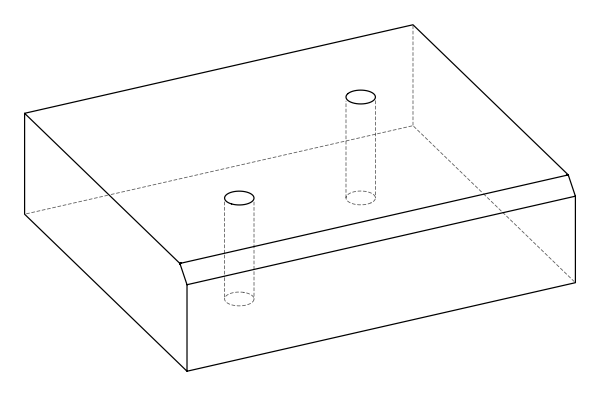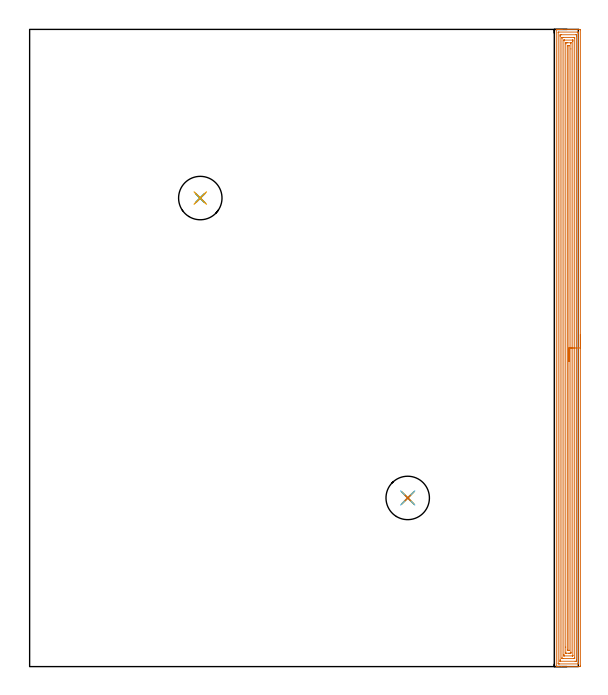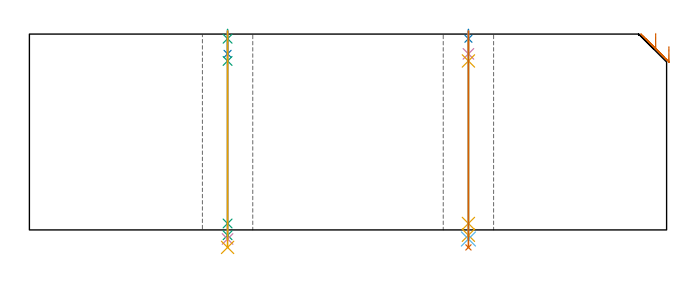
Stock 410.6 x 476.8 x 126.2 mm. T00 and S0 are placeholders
(PLAN: 11 operations, 9 tool changes, 30.6 min)
(1 AREA_MILL | FG_CHAMFER_SURFACE | UGT0205_001 | 26.96 min | 77344 mm3)
(2 SPOT_DRILL | STEP1HOLE | NXT0321_9005460120000 | 0.05 min | 826 mm3)
(3 SPOT_DRILL_1 | STEP1HOLE_1 | NXT0321_9005460120000 | 0.05 min | 472 mm3)
(4 DRILL_BLIND_HOLE_INTO_CENTER | STEP1HOLE | NXT0301_056 | 0.06 min | 1245 mm3)
(5 GUN_DRILL_THROUGH_HOLE | STEP1HOLE | UGT0307_005 | 0.59 min | 5723 mm3)
(6 SPADE_DRILL_TO_ENLARGE_THROUGH_HOLE | STEP1HOLE | UGT0306_010 | 0.54 min | 30766 mm3)
(7 DRILL_TO_ENLARGE_THROUGH_HOLE | STEP1HOLE | UGT0301_001 | 0.56 min | 66592 mm3)
(8 DRILL_BLIND_HOLE_INTO_CENTER_1 | STEP1HOLE_1 | NXT0301_056 | 0.06 min | 552 mm3)
(9 GUN_DRILL_THROUGH_HOLE_1 | STEP1HOLE_1 | UGT0307_005 | 0.59 min | 6485 mm3)
(10 SPADE_DRILL_TO_ENLARGE_THROUGH_HOLE_1 | STEP1HOLE_1 | UGT0306_010 | 0.54 min | 30390 mm3)
(11 DRILL_TO_ENLARGE_THROUGH_HOLE_1 | STEP1HOLE_1 | UGT0301_001 | 0.56 min | 66986 mm3)
(TOOL UGT0205_001 | Chamfer Mill 20 x 3 x 45 deg. | D20 FL50 Z2)
(TOOL NXT0321_9005460120000 | NC Spot Drill, 142deg, 12mm, Carbide, Uncoated | D12 PA142 FL30 Z2)
(TOOL NXT0301_056 | Carbide Drill 8.5mm [860.1-0850-026A1-MM 2214] | D8.5 PA140 FL47 Z2)
(TOOL UGT0307_005 | Gun Drill 8.3 mm | D8.3 PA130 FL24 Z1)
(TOOL UGT0306_010 | Spade Drill 19.5mm | D19.5 PA132 FL10 Z2)
(TOOL UGT0301_001 | Twist Drill 32.5 mm | D32.5 PA118 FL185 Z2)
(OP 1 AREA_MILL)
G17 G21 G94 G90
T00 M6
G54
G17 G0 G90 X412.1 Y248.4 S1061 M3
G43 Z136.2 H0
Z118.2
G94 G1 Y248.362 Z117.328 F250.
Y248.248 Z116.464
Y248.059 Z115.612
Y247.797 Z114.78
Y247.463 Z113.974
Y247.06 Z113.2
Y246.592 Z112.464
Y246.06 Z111.772
Y245.471 Z111.129
Y244.828 Z110.54
Y244.136 Z110.008
Y243.4 Z109.54
Y242.626 Z109.137
Y241.82 Z108.803
Y240.988 Z108.541
Y240.137 Z108.352
Y239.272 Z108.238
Y238.4 Z108.2
Y0.626
X412.098 Y0.288 Z108.201
X412.092 Y0.01 Z108.206
X411.811 Y0. Z108.486
X397.944 Z122.351
X395.544 Z124.751
X394.834 Z125.466
X394.544 Z125.756
X394.144 Z126.147
X394.103 Y0.009 Z126.188
X394.1 Y0.179 Z126.2
Y476.621
X394.103 Y476.791 Z126.188
X394.144 Y476.8 Z126.147
X394.544 Z125.756
X394.834 Z125.465
X395.544 Z124.751
X396.788 Z123.509
X398.211 Z122.084
X411.812 Y476.799 Z108.485
X412.092 Y476.79 Z108.206
X412.099 Y476.51 Z108.199
X412.1 Y238.4 Z108.2
X410.686 Z109.614
X410.685 Y2.413 Z109.615
X410.684 Y2.384 Z109.616
X410.656 Y2.01 Z109.644
X410.177 Y2.001 Z110.123
X396.433 Y2. Z123.867
X395.954 Y2.001 Z124.346
X395.544 Y2.01 Z124.756
X395.516 Y2.413 Z124.784
X395.515 Y2.443 Z124.785
Y474.387
X395.516 Y474.416 Z124.784
X395.544 Y474.79 Z124.756
X396.024 Y474.799 Z124.276
X409.767 Y474.8 Z110.533
X410.246 Y474.799 Z110.054
X410.656 Y474.79 Z109.644
X410.684 Y474.387 Z109.616
X410.685 Y474.357 Z109.615
X410.686 Y238.4 Z109.614
X409.272 Z111.028
X409.271 Y5.095 Z111.029
Y4.7
X409.267 Y4.201 Z111.033
X409.265 Y4.013 Z111.035
X409.075 Y4.003 Z111.225
X408.878 Y4.001 Z111.422
X408.189 Y4. Z112.111
X397.322 Z122.978
X397.122 Y4.002 Z123.178
X396.989 Y4.006 Z123.311
X396.944 Y4.01 Z123.356
X396.935 Y4.025 Z123.365
X396.933 Y4.07 Z123.367
X396.93 Y4.201 Z123.37
X396.929 Y4.597 Z123.371
X396.928 Y5.095 Z123.372
X396.929 Y471.705 Z123.371
Y472.1
X396.933 Y472.599 Z123.367
X396.935 Y472.787 Z123.365
X397.126 Y472.797 Z123.174
X397.322 Y472.799 Z122.978
X398.011 Y472.8 Z122.289
X408.878 Z111.422
X409.078 Y472.798 Z111.222
X409.211 Y472.794 Z111.089
X409.256 Y472.79 Z111.044
X409.265 Y472.775 Z111.035
X409.267 Y472.73 Z111.033
X409.27 Y472.599 Z111.03
X409.271 Y472.203 Z111.029
X409.272 Y471.705 Z111.028
Y238.4
X407.857 Z112.443
Y6.883
X407.853 Y6.126 Z112.447
X407.851 Y6.022 Z112.449
X407.758 Y6.01 Z112.542
X407.539 Y6.005 Z112.761
X407.1 Y6. Z113.2
X399.089 Z121.211
X398.657 Y6.005 Z121.643
X398.442 Y6.01 Z121.858
X398.349 Y6.018 Z121.951
X398.348 Y6.09 Z121.952
X398.343 Y6.75 Z121.957
Y469.917
X398.347 Y470.675 Z121.953
X398.349 Y470.778 Z121.951
X398.442 Y470.79 Z121.858
X398.661 Y470.795 Z121.639
X399.1 Y470.8 Z121.2
X407.111 Z113.189
X407.543 Y470.795 Z112.757
X407.758 Y470.79 Z112.542
X407.851 Y470.782 Z112.449
X407.852 Y470.71 Z112.448
X407.857 Y470.05 Z112.443
Y238.4
X406.443 Z113.857
Y8.438
X406.441 Y8.204 Z113.859
X406.437 Y8.049 Z113.863
X406.434 Y8.009 Z113.866
X406.419 Y8.006 Z113.881
X406.378 Y8.003 Z113.922
X406.211 Y8.001 Z114.089
X405.989 Y8. Z114.311
X399.989 Y8.001 Z120.311
X399.765 Y8.002 Z120.535
X399.76 Y8.007 Z120.54
X399.758 Y8.009 Z120.542
X399.757 Y8.671 Z120.543
Y8.904
Y468.363
X399.759 Y468.596 Z120.541
X399.764 Y468.751 Z120.536
X399.766 Y468.791 Z120.534
X399.781 Y468.794 Z120.519
X399.822 Y468.797 Z120.478
X399.989 Y468.799 Z120.311
X400.211 Y468.8 Z120.089
X406.211 Y468.799 Z114.089
X406.435 Y468.798 Z113.865
X406.44 Y468.793 Z113.86
X406.442 Y468.791 Z113.858
X406.443 Y468.129 Z113.857
Y467.896
Y238.4
X405.029 Z115.271
Y10.754
X405.027 Y10.458 Z115.273
X405.024 Y10.159 Z115.276
X405.022 Y10.019 Z115.278
X404.881 Y10.008 Z115.419
X404.433 Y10.003 Z115.867
X404. Y10. Z116.3
X403.544 Z116.756
X401.332 Y10.001 Z118.968
X401.194 Y10.007 Z119.106
X401.182 Y10.009 Z119.118
X401.178 Y10.021 Z119.122
X401.175 Y10.067 Z119.125
X401.172 Y10.162 Z119.128
X401.171 Y14.607 Z119.129
Y466.046
X401.173 Y466.342 Z119.127
X401.176 Y466.641 Z119.124
X401.178 Y466.781 Z119.122
X401.319 Y466.792 Z118.981
X401.767 Y466.797 Z118.533
X402.2 Y466.8 Z118.1
X402.656 Z117.644
X404.868 Y466.799 Z115.432
X405.006 Y466.793 Z115.294
X405.018 Y466.791 Z115.282
X405.022 Y466.779 Z115.278
X405.025 Y466.733 Z115.275
X405.028 Y466.638 Z115.272
X405.029 Y462.191 Z115.271
Y238.4
X403.615 Z116.685
X403.614 Y12.246 Z116.686
X403.613 Y12.177 Z116.687
X403.609 Y12.106 Z116.691
X403.599 Y12.01 Z116.701
X403.544 Y12.008 Z116.756
X402.9 Y12.001 Z117.4
X402.656 Y12. Z117.644
X402.621 Y12.002 Z117.679
X402.6 Y12.005 Z117.7
X402.594 Y12.008 Z117.706
X402.591 Y12.035 Z117.709
X402.586 Y12.175 Z117.714
X402.585 Y12.246 Z117.715
Y12.317
X402.586 Y464.554 Z117.714
X402.587 Y464.623 Z117.713
X402.591 Y464.694 Z117.709
X402.601 Y464.79 Z117.699
X402.656 Y464.792 Z117.644
X403.3 Y464.799 Z117.
X403.544 Y464.8 Z116.756
X403.579 Y464.798 Z116.721
X403.6 Y464.795 Z116.7
X403.606 Y464.792 Z116.694
X403.609 Y464.765 Z116.691
X403.614 Y464.624 Z116.686
X403.615 Y464.554 Z116.685
Y464.483
Y238.4
Y237.528 Z116.723
Y236.664 Z116.837
Y235.812 Z117.026
Y234.98 Z117.288
Y234.174 Z117.622
Y233.4 Z118.025
Y232.664 Z118.494
Y231.972 Z119.025
Y231.329 Z119.614
Y230.74 Z120.257
Y230.208 Z120.95
Y229.74 Z121.685
Y229.337 Z122.459
Y229.003 Z123.265
Y228.741 Z124.097
Y228.552 Z124.949
Y228.438 Z125.814
Y228.4 Z126.685
G0 Z136.2
M5
M2
(OP 2 SPOT_DRILL)
G17 G21 G94 G90
T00 M6
G54
G17 G0 G90 X282.9 Y126.2 S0 M3
G43 Z136.2 H0
G94 G81 G98 Z123.2 F250. R129.2
G80
M5
M2
(OP 3 SPOT_DRILL_1)
G17 G21 G94 G90
T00 M6
G54
G17 G0 G90 X127.7 Y350.6 S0 M3
G43 Z136.2 H0
G94 G81 G98 Z123.2 F250. R129.2
G80
M5
M2
(OP 4 DRILL_BLIND_HOLE_INTO_CENTER)
G17 G21 G94 G90
T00 M6
G54
G17 G0 G90 X282.9 Y126.2 S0 M3
G43 Z136.2 H1
G94 G81 G98 Z113.45 F250. R128.2
G80
M5
M2
(OP 5 GUN_DRILL_THROUGH_HOLE)
G17 G21 G94 G90
T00 M6
G54
G17 G0 G90 X282.9 Y126.2 M8
G43 Z136.2 H0
Z122.76
S716 M3
G94 G1 Z108.875 F125. M26
G4 X.084
Z4.15 F250.
G4 X.084
Z-3.435 F125.
G4 X.084
M5
M9
G0 Z122.76
Z136.2
M2
(OP 6 SPADE_DRILL_TO_ENLARGE_THROUGH_HOLE)
G17 G21 G94 G90
T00 M6
G54
G17 G0 G90 X282.9 Y126.2 S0 M3
G43 Z136.2 H0
G94 G73 G98 Z-5.841 F250. Q18.863 R128.2
G80
M5
M2
(OP 7 DRILL_TO_ENLARGE_THROUGH_HOLE)
G17 G21 G94 G90
T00 M6
G54
G17 G0 G90 X282.9 Y126.2 S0 M3
G43 Z136.2 H0
G94 G73 G98 Z-11.264 F250. Q27.493 R128.2
G80
M5
M2
(OP 8 DRILL_BLIND_HOLE_INTO_CENTER_1)
G17 G21 G94 G90
T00 M6
G54
G17 G0 G90 X127.7 Y350.6 S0 M3
G43 Z136.2 H1
G94 G81 G98 Z113.45 F250. R128.2
G80
M5
M2
(OP 9 GUN_DRILL_THROUGH_HOLE_1)
G17 G21 G94 G90
T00 M6
G54
G17 G0 G90 X127.7 Y350.6 M8
G43 Z136.2 H0
Z122.76
S716 M3
G94 G1 Z108.875 F125. M26
G4 X.084
Z4.15 F250.
G4 X.084
Z-3.435 F125.
G4 X.084
M5
M9
G0 Z122.76
Z136.2
M2
(OP 10 SPADE_DRILL_TO_ENLARGE_THROUGH_HOLE_1)
G17 G21 G94 G90
T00 M6
G54
G17 G0 G90 X127.7 Y350.6 S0 M3
G43 Z136.2 H0
G94 G73 G98 Z-5.841 F250. Q18.863 R128.2
G80
M5
M2
(OP 11 DRILL_TO_ENLARGE_THROUGH_HOLE_1)
G17 G21 G94 G90
T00 M6
G54
G17 G0 G90 X127.7 Y350.6 S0 M3
G43 Z136.2 H0
G94 G73 G98 Z-11.264 F250. Q27.493 R128.2
G80
M5
M2
